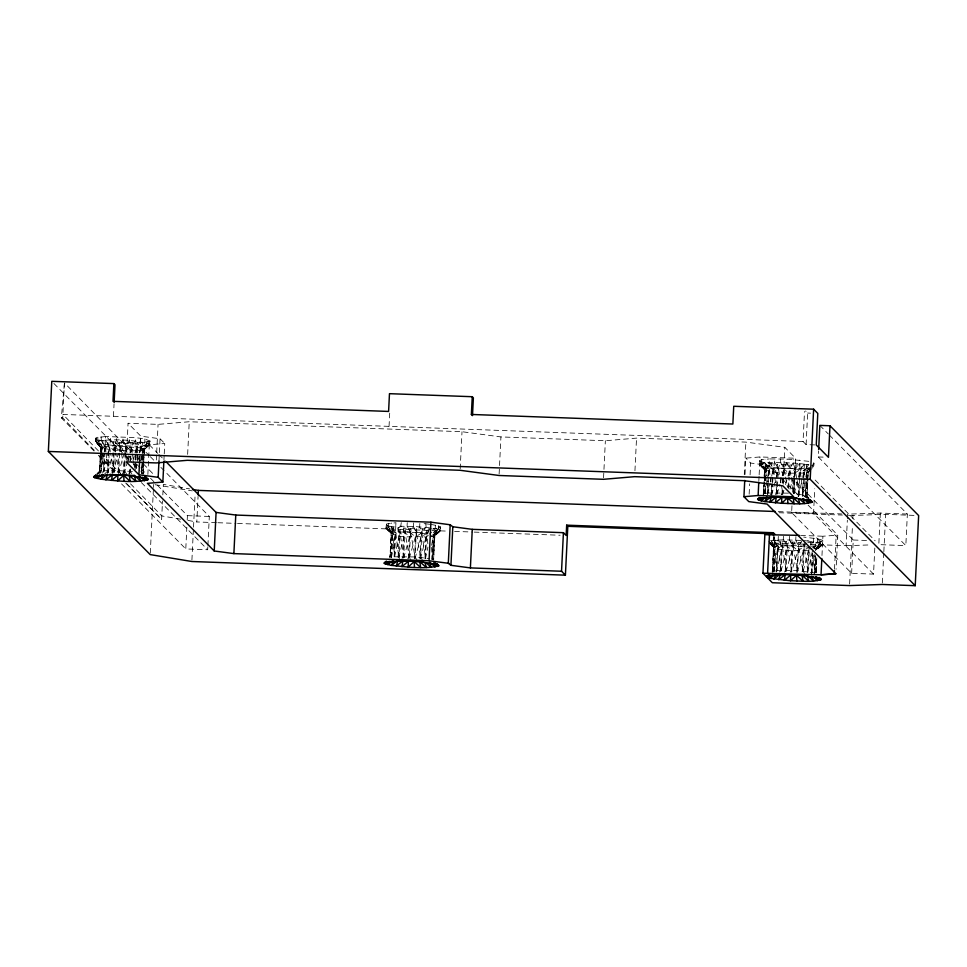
<?xml version="1.0" encoding="UTF-8"?>
<svg xmlns="http://www.w3.org/2000/svg" width="967" height="967" viewBox="0 0 967 967"><rect width="100%" height="100%" fill="white"/><g stroke="black" fill="none" stroke-linecap="round" stroke-linejoin="round"><path stroke-width="0.73" stroke-dasharray="4.83 3.63" d="M105.476 436.516L96.023 437.773L95.443 441.943L101.946 448.229L113.61 450.09L130.472 450.936L142.645 450.284L149.994 444.615L150.163 441.109L144.917 438.945L135.32 437.604L105.476 436.516L104.992 451.843M429.578 527.777L413.38 526.399L395.769 526.217L394.548 556.799L391.562 557.185L391.164 533.155L386.329 527.474L386.498 523.969L395.938 522.712L395.769 526.217L399.903 532.031L403.735 556.521L405.354 561.223M808.823 461.344L786.969 459.107L769.369 458.926L768.825 475.691M778.314 536.395L776.912 570.494L772.21 571.993L773.527 546.838L769.659 542.306M140.602 438.244L141.061 461.186M803.782 477.456L804.496 460.643M813.44 538.123L813.078 547.721L817.212 549.051L822.844 544.494L822.687 540.299L817.768 538.824L803.698 537.096M97.534 474.35L99.492 471.497L100.689 446.959L95.854 441.278L96.023 437.773M413.55 522.893L413.38 526.399L410.528 532.104L399.903 532.031L391.164 533.155L389.967 557.693L391.164 533.155L385.918 528.127L386.498 523.969M811.023 469.599L808.158 472.174L803.565 473.068L788.794 473.226L772.597 471.932L764.474 469.974L759.337 464.341L759.748 463.689L764.595 469.358L763.265 494.512L763.797 484.926M764.196 475.957L764.595 469.358L759.337 464.341L759.518 460.836L761.778 459.627L769.369 458.926M772.331 571.376L773.527 546.838L769.333 542.825M94.295 450.332L62.734 417.937L64.438 382.884L131.766 451.988M100.568 447.564L96.507 442.656L96.676 439.151L95.612 438.438M97.885 437.217L97.703 440.722L102.297 446.452L102.707 452.133M97.111 474.06L99.371 472.101L100.737 472.766L101.946 448.229L98.985 443.394L99.154 439.888L96.676 439.151M99.674 474.265C103.711 462.359 101.825 449.075 101.088 436.794M104.569 451.782L104.714 448.893L102.732 444.119L102.901 440.614L99.154 439.888M103.578 471.993L104.496 453.233M102.127 472.512L104.073 470.603L104.919 453.281M107.567 472.633L108.691 449.534L107.736 441.29L102.901 440.614M109.078 453.064L108.57 472.682M109.138 451.613L110.794 436.407M113.453 416.281L114.058 403.868M143.926 452.725L144.373 449.172L149.994 444.615L149.667 443.926C132.322 439.574 113.538 438.667 95.854 441.278L95.443 441.943L98.985 443.394L107.567 444.796L113.61 450.09L113.393 441.871L107.736 441.29M112.486 473.189L113.477 452.979M114.118 453.015L113.26 470.337L114.07 472.682M114.179 451.565L114.469 445.787L116.596 439.973L116.765 436.468M114.408 472.077L115.327 453.257M115.399 451.807L115.822 443.116L137.725 443.926L149.305 455.65M118.083 472.174L119.001 453.414M107.567 444.796L113.224 445.376L119.134 450.525L119.557 442.33L113.393 441.871M119.703 453.136L118.856 470.458L120.609 474.06M119.775 451.686L120.053 445.92L122.906 440.203L123.075 436.697M123.764 473.915L125.903 442.644L142.657 442.572L150.163 441.109M125.456 453.426L124.598 470.748L126.762 474.422M125.517 451.976L125.807 446.21L129.203 440.589L129.373 437.084M126.254 460.365L126.617 452.943M126.689 451.456L128.067 423.28L158.068 424.38L189.242 421.745L462.008 431.717L500.93 436.927L605.366 440.747L636.54 438.111L745.871 442.112L784.793 447.31L795.587 458.249L793.847 493.847M129.348 474.035L129.554 469.708M129.977 461.041L130.472 450.936L132.08 442.789M128.804 473.419L130.122 471.183L130.267 468.294M130.618 461.078L130.98 453.861M131.041 452.423L131.331 446.645L129.203 440.589M136.903 453.124L135.32 437.604M134.667 468.209L135.513 450.888L137.592 446.27L146.307 445.714L149.994 444.615M135.259 467.412L135.537 461.634M135.61 460.195L135.9 454.417M135.96 452.979L136.25 447.201L140.42 441.75M136.516 468.536L136.867 461.295M136.939 459.845L137.229 454.055M137.302 452.616L137.773 442.765M139.175 460.775L139.671 450.67L142.487 446.077L142.657 442.572M139.599 460.824L140.807 436.177L128.067 423.28M142.089 461.839L141.52 473.383L142.935 461.561M142.149 460.389L142.439 454.611M142.512 453.172L142.645 450.284L146.307 445.714L146.476 442.209M143.092 461.851L143.176 473.709L141.798 473.044L142.367 461.501M142.439 460.05L142.717 454.285M142.79 452.834L143.007 448.507L147.891 443.188L148.06 439.683M144.917 438.945L144.748 442.451L140.227 447.83L114.469 445.787L100.689 446.959L95.443 441.943M144.252 449.776L148.858 445.219L149.027 441.714M147.866 474.459L149.317 444.796L164.741 443.49L164.233 453.874M147.891 443.188L140.227 447.83L144.373 449.172L143.056 474.313L144.373 449.172L149.667 443.926L149.837 440.42M150.272 553.1L153.415 488.964M153.487 487.465L153.632 484.479M156.328 459.978L156.618 454.043M156.69 452.556L158.068 424.38M158.975 461.005L160.063 438.752L140.807 436.177M163.943 459.808L164.16 455.36M125.734 483.101L161.622 519.436L162.516 500.906M162.819 494.899L163.326 484.382L189.605 488.891M187.646 454.369L189.242 421.745M207.832 546.851L207.687 549.74L185.785 548.942L186.849 527.22M187.211 519.98L187.417 515.641L156.884 484.709M191.913 560.002L193.448 528.683M193.521 527.184L195.129 494.367M216.415 522.663L196.809 521.95L198.066 496.409M207.905 545.4L209.319 516.438L165.103 471.654M389.048 426.374L389.725 412.571M428.308 535.476L425.988 537.084C413.38 535.283 395.455 540.807 386.981 528.852L387.151 525.347L386.087 524.622M388.347 523.413L388.178 526.918L392.771 532.636L394.548 556.799L415.073 556.944L429.505 558.563M391.284 557.512L392.409 534.425L389.447 529.59L389.628 526.084L387.151 525.347M391.562 557.185L392.771 532.636L391.393 526.495L391.562 522.99M394.125 556.738L395.189 535.089L393.206 530.315L393.376 526.81L389.628 526.084M398.114 557.379L399.166 535.73L398.211 527.486L393.376 526.81M399.214 560.014L399.903 532.031L401.269 522.603M403.034 557.935L403.868 528.067L398.211 527.486M401.994 558.382L403.735 556.521L404.943 531.983L407.071 526.169L407.24 522.663M408.558 558.37L410.032 528.526L403.868 528.067M407.071 526.169L410.528 532.104L409.319 556.654L411.072 560.256M414.299 558.66L416.378 528.828L431.911 528.816M417.236 560.618L415.073 556.944L416.281 532.406L419.666 526.785L419.847 523.28M419.896 558.781L420.947 537.132L422.555 528.985M423.075 561.114L420.597 557.379L421.805 532.841L419.666 526.785M427.861 543.756L425.794 523.8L421.334 523.413M424.936 558.733L425.988 537.084L428.067 532.466L428.248 528.961M431.995 559.579L433.119 536.48L436.782 531.91L436.951 528.405L440.638 527.305L438.535 525.879L431.064 524.428M440.311 526.616L440.142 530.121L434.848 535.355L433.651 559.905L432.273 559.24L433.47 534.703L438.353 529.384L438.535 525.879M435.392 525.141L435.223 528.647L432.515 531.874M430.146 536.854L434.727 535.972L439.332 531.415L439.502 527.909M432.092 559.542L434.727 535.972L440.468 530.81L440.638 527.305M460.195 468.802L462.008 431.717M499.117 473.999L500.93 436.927M603.553 477.819L605.366 440.747M634.944 470.736L636.54 438.111M744.276 474.737L745.871 442.112M745.025 474.459L745.823 458.14L760.014 456.944L795.587 458.249M749.147 494.185L749.655 483.814M750.09 474.906L750.67 463.048L745.823 458.14M758.853 480.672L759.071 476.223M759.143 474.749L760.014 456.944M764.474 469.974L760.4 465.054L760.57 461.549L759.518 460.836M761.778 459.627L761.609 463.133L766.19 468.85L766.722 475.957M765.344 480.732L765.84 470.627L762.878 465.804L763.048 462.299L760.57 461.549M765.84 476.066L766.19 468.85L764.812 462.709L764.982 459.192M764.716 493.726L765.066 486.51M765.344 486.171L764.994 493.388L763.386 493.907M764.873 493.762L768.608 471.304L766.638 466.529L766.807 463.024L763.048 462.299M767.484 494.403L768.33 477.069M768.451 475.873L768.958 465.49L750.67 463.048M768.753 477.13L767.979 493.013L764.994 493.388L764.812 482.884M772.101 482.037L772.597 471.932L771.642 463.689L766.807 463.024M771.461 495.031L772.029 483.488M770.264 494.669L772.125 492.783L772.548 484.129M772.621 482.678L774.688 458.805M804.399 544.179L773.116 543.043L773.407 537.156M776.453 494.149L777.287 464.269L771.642 463.689M815.495 555.602L814.649 572.923L797.449 570.627L776.912 570.494L773.926 536.673L770.723 537.108M772.863 572.379L774.603 536.842M775.425 494.596L777.166 492.735L778.362 468.197L780.502 462.383L780.671 458.878M773.66 571.207L774.785 548.108L771.823 543.285L771.992 539.779L786.231 541.75L801.22 542.584M800.785 540.396L783.463 539.791L770.554 540.613L775.135 546.331L773.938 570.868L773.527 546.838L787.307 545.678L809.089 547.08L811.869 572.259L812.788 553.487M776.428 571.872L777.553 548.785L775.582 544.01L775.752 540.505M781.977 494.584L782.194 490.257M782.545 483.029L782.823 477.263M782.895 475.812L783.451 464.728L777.287 464.269M783.052 482.908L784.793 447.31M781.167 494.693L782.75 492.856L782.895 489.967M783.173 484.201L783.524 476.985M783.596 475.534L783.947 468.318L786.8 462.613L786.969 459.107M780.478 571.062L781.541 549.413L780.587 541.169M779.209 572.15L781.07 570.264L782.267 545.726L783.633 536.286M788.081 487.658L788.576 477.553M788.649 476.102L789.797 465.042L810.382 464.619M785.397 571.618L786.231 541.75M788.721 488.818L789.277 477.275M789.35 475.824L789.701 468.608L793.097 463L793.266 459.494M784.37 572.065L786.111 570.216L787.307 545.678L789.435 539.852L789.616 536.347M874.809 548.047L873.527 574.108L851.625 573.31L791.635 512.546L791.985 505.306M792.626 492.276L793.266 479.245M793.387 493.557L794.378 473.347L795.986 465.187M808.98 498.223L805.704 495.455L794.028 493.593L795.225 469.043L793.097 463L769.2 462.431L759.748 463.689L766.19 468.85C780.139 467.786 794.789 467.653 808.279 471.57L806.949 496.724L805.354 497.231L806.273 478.46M790.921 572.065L792.396 542.209M790.112 572.174L791.695 570.337L792.892 545.799L795.744 540.094L795.914 536.588M800.966 477.009L799.213 460.014M798.283 496.385L799.419 473.298L801.498 468.669L801.667 465.163M799.721 478.266L798.947 494.149L798.138 496.361M799.794 476.816L800.144 469.599L804.326 464.148L808.654 464.849L804.133 470.24L805.704 495.455L807.445 497.534M796.675 572.355L798.742 542.523M814.806 444.917L806.103 444.602L803.057 441.52L804.52 411.471M802.441 496.168L803.287 478.846M803.359 477.396L803.565 473.068L806.381 468.475L806.551 464.97M803.71 478.895L802.924 494.778L804.532 496.833M806.103 444.602L807.638 413.054L805.608 410.999M806.333 477.021L806.551 472.694L810.201 468.125C793.363 468.874 775.449 469.587 759.337 464.341M802.332 571.038L803.323 550.827L804.931 542.668M804.629 573.564L802.973 571.062L804.169 546.524L803.323 544.107M823.014 540.988L819.315 542.1L819.146 545.606L815.495 550.163L822.844 544.494L822.506 543.805L807.989 541L808.158 537.495M807.3 572.428L808.364 550.767L809.923 547.31M809.089 547.08L807.892 571.618L804.169 546.524L806.466 543.212M814.069 463.507L812.921 464.124L812.751 467.629L813.9 467.013L813.743 462.818L813.9 467.013L811.978 468.741M810.503 544.977L810.612 542.644L819.315 542.1M873.527 574.108L813.537 513.344L814.746 488.734M811.386 573.649L812.377 553.438M829.323 435.017L907.36 514.057L905.825 545.606L818.287 456.956L818.578 450.936M813.924 548.253L815.326 545.956L815.495 542.451M815.205 555.94L814.359 573.262L816.269 557.028M815.967 572.754L816.74 556.871M816.789 557.717L816.015 573.588L815.894 555.795M817.768 538.824L817.598 542.33L813.078 547.721L820.729 543.067L820.898 539.562M820.729 543.067L815.846 548.386L822.506 543.805L817.103 549.655L821.696 545.11L821.865 541.605M821.974 555.505L822.917 536.226L837.76 535.162L836.08 569.273M834.509 569.225L836.177 535.114M810.358 544.397L846.101 545.714L847.346 520.173M847.418 518.663L847.636 514.154L880.333 513.066L907.36 514.057M849.618 584.068L852.459 525.891M852.821 518.433L852.967 515.447L885.663 514.359L915.652 515.447M851.625 573.31L853.257 539.997L795.37 481.373M880.333 513.066L878.798 544.614L905.825 545.606M882.315 582.98L883.765 553.136M883.85 551.649L885.663 514.359M433.603 559.023L434.848 535.355L440.468 530.81L438.353 529.384L430.895 527.934L426.725 533.397L425.516 557.935L421.805 532.841L425.625 527.305M815.979 572.718L816.752 557.923M94.065 451.033L61.344 417.889L64.438 382.884M390.003 556.811L392.409 534.425L385.918 528.127L388.178 526.918L395.769 526.217M763.265 494.512L764.559 482.569M764.716 481.082L765.84 470.627L760.4 465.054M772.21 571.993L774.785 548.108L769.345 542.535C777.819 554.49 795.756 548.966 808.364 550.767L811.845 548.362M143.104 460.087L143.757 454.2M805.354 497.231L808.279 471.57L806.949 496.724L806.949 478.327M100.737 472.766L104.013 453.112M104.243 451.71L104.714 448.893L98.985 443.394M140.928 460.546L141.907 454.683M142.161 453.221L142.645 450.284L148.858 445.219M391.442 557.56L395.189 535.089L389.447 529.59L386.981 528.852M431.645 545.279L433.119 536.48L440.468 530.81M773.818 571.243L777.553 548.785L771.823 543.285L786.062 545.255L804.749 546.174L797.739 550.694L791.598 572.089M802.61 496.144L805.571 478.556M805.813 477.082L806.551 472.694L808.617 471.002M811.555 573.624L814.758 554.562M434.727 535.972L433.47 534.703L433.651 559.905M135.573 469.599L139.671 450.67L146.307 445.714M425.42 558.708L427.934 547.056M798.537 496.373L802.308 478.895M802.622 477.444L803.565 473.068L810.201 468.125M807.796 572.404L812.51 550.549M103.82 472.029L108.691 449.534L102.732 444.119M394.596 556.823L399.166 535.73L393.206 530.315L389.447 529.59M767.713 494.439L770.155 483.186M770.457 481.784L771.376 477.565M771.678 476.151L772.597 471.932L766.638 466.529M776.658 571.908L781.541 549.413L775.582 544.01M129.638 474.035L130.75 469.696M132.95 461.017L135.513 450.888L142.487 446.077M420.488 558.781L425.988 537.084M794.282 493.545L799.419 473.298L806.381 468.475M803.226 571.026L808.364 550.767M107.857 472.658L112.897 452.907M398.682 557.439L404.085 536.286L398.041 530.992L393.206 530.315M771.751 495.068L777.516 472.488L771.473 467.194M781.058 571.134L786.461 549.969L780.417 544.675M124.09 473.915L127.281 462.431M127.68 460.993L130.472 450.936L137.592 446.27L113.224 445.376M414.964 558.672L420.947 537.132L428.067 532.466L431.729 532.321M789.991 489.145L794.378 473.347L801.498 468.669M797.328 572.367L803.323 550.827L809.258 546.935M112.813 473.214L118.349 453.366M403.674 557.983L409.609 536.721L403.698 531.572L398.041 530.992M777.105 494.197L779.873 484.274M780.272 482.847L781.856 477.178M782.243 475.764L783.04 472.923L777.117 467.774M786.05 571.678L791.985 550.404L786.062 545.255M118.349 473.637L124.888 450.815L131.911 446.295M409.234 558.406L415.363 537.011L422.386 532.491L428.067 532.466M782.654 494.62L783.886 490.342M785.518 484.636L787.561 477.505M787.972 476.078L788.794 473.226L795.817 468.693M802.042 540.48L798.645 546.089L797.449 570.627L792.892 545.799L789.435 539.852M135.15 441.121L131.331 446.645L132.201 452.544M804.326 464.148L799.044 463.519L795.225 469.043L798.947 494.149L801.147 497.183M122.047 474.132L124.598 470.748L121.395 453.221M810.757 544.904L813.271 541.629M117.261 472.283L118.856 470.458L115.762 453.052M407.736 558.479L409.319 556.654L404.943 531.983L401.1 526.108M810.805 466.65L806.901 470.905L805.704 495.455L808.775 498.416M111.519 472.186L113.26 470.337L133.821 471.606M104.509 474.144L108.219 470.385L113.26 470.337L110.552 453.052M808.158 472.174L810.914 469.442M96.603 474.241L99.492 471.497L108.219 470.385L106.14 453.221M98.03 473.866L101.088 470.989L100.786 452.967M97.353 473.431L99.492 471.497M815.495 550.163L822.844 544.494M97.619 473.661L101.088 470.989M431.246 536.032L436.782 531.91L439.332 531.415M814.722 548.893L819.146 545.606L821.696 545.11M813.005 547.564L815.326 545.956L819.146 545.606M149.667 443.926L143.007 448.507L143.031 452.955M433.47 534.703L440.142 530.121M811.349 467.859L806.901 470.905L806.937 476.84M433.252 532.479L438.353 529.384M804.133 470.24L811.784 465.586L813.573 466.324M766.19 468.85L764.595 469.358L764.788 481.373M436.951 528.405L433.131 528.756L432.962 532.273L436.782 531.91M788.504 493.146L767.979 493.013L767.242 483.065M810.443 546.15L815.326 545.956M846.101 545.714L871.364 544.868M807.771 542.656L810.612 542.644M416.197 532.333L422.386 532.491M807.638 413.054L810.551 413.163M803.057 441.52L62.903 414.432L99.722 452.23M61.344 417.889L62.734 417.937M818.287 456.956L825.552 457.21M778.338 511.628L841.616 513.936M791.635 512.546L813.537 513.344M779.051 512.74L842.414 515.06M848.446 515.278L852.967 515.447M800.652 535.416L822.917 536.226M187.417 515.641L209.319 516.438M853.257 539.997L867.858 540.541M217.913 522.724L236.008 523.389M237.519 523.437L448.579 531.161M454.611 531.391L472.694 532.043M474.205 532.104L560.135 535.247M783.451 464.728L789.797 465.042M119.557 442.33L125.903 442.644M410.032 528.526L416.378 528.828M403.698 531.572L430.702 534.026M793.097 463L799.044 463.519M803.529 540.601L807.989 541M425.794 523.8L429.747 524.271M155.119 484.733L192.3 490.885M180.756 519.194L161.791 515.931L130.231 483.536M188.057 520.451L196.809 521.95M768.692 541.169L775.135 546.331M386.329 527.474L392.771 532.636M95.854 441.278L102.297 446.452M807.01 498.138L802.924 494.778L801.135 478.484M783.282 468.233L788.794 473.226M792.227 545.714L797.739 550.694M409.851 532.031L415.363 537.011M119.388 445.835L124.888 450.815M762.878 465.804L768.608 471.304M819.835 425.395L828.272 433.941M815.169 480.043L875.159 540.807M768.958 465.49L781.662 478.351M782.714 479.427L799.649 496.579M808.122 505.149L837.76 535.162M771.255 541.145L773.116 543.043M160.063 438.752L164.741 443.49M149.317 444.796L157.79 453.39M158.854 454.454L165.212 460.896M150.356 456.714L154.563 460.981M160.885 467.387L164.039 470.578M115.822 443.116L124.247 451.649M128.454 455.916L132.66 460.183M136.879 464.45L140.034 467.653M141.085 468.717L146.355 474.048M150.562 478.314L155.832 483.645M53.898 383.476L123.921 454.393M124.985 455.469L132.419 462.988M133.47 464.063L139.84 470.518M140.904 471.594L143.019 473.733M141.363 482.557L207.687 549.74M98.296 455.3L115.182 472.404M121.564 483.887L185.785 548.942M137.036 457.391L142.294 462.794M143.346 463.87L153.862 474.664M96.507 442.656L101.946 448.229L99.371 472.101L100.689 446.959L100.761 451.468M100.773 453.305L120.754 473.818M99.553 455.735L116.378 473.008M126.895 483.802L161.622 519.436M769.14 542.765L773.407 547.443M385.918 528.127L391.043 533.76M807.07 496.107L808.775 498.102M764.812 462.709L769.176 468.475L770.046 475.619M773.757 540.178L778.121 545.944L781.07 570.264M391.393 526.495L395.745 532.261L398.694 556.581M100.919 440.299L105.27 446.065L105.971 451.794M769.2 462.431L773.322 468.246L777.166 492.735M778.145 539.9L782.267 545.726L786.111 570.216M105.294 440.021L109.428 445.847L110.335 451.601M130.122 471.183L131.778 473.673M774.519 462.311L778.362 468.197L782.75 492.856M783.463 539.791L787.307 545.678L791.695 570.337M110.625 439.912L114.469 445.787L115.496 451.601M780.502 462.383L783.947 468.318L785.289 475.619M116.596 439.973L120.053 445.92L121.129 451.758M786.8 462.613L789.701 468.608L790.982 475.957M795.744 540.094L798.645 546.089L802.973 571.062M413.38 526.399L416.281 532.406L420.597 557.379M122.906 440.203L125.807 446.21L128.345 460.896M785.555 477.082L787.428 487.308M410.528 532.104L415.073 556.944M791.236 477.432L794.028 493.593M132.419 454.031L133.301 459.929M133.519 461.404L134.389 467.315M770.216 477.057L772.125 492.783M137.072 454.599L137.725 460.534M766.819 477.372L767.133 481.639M102.816 453.547L104.073 470.603M813.537 555.131L814.649 572.923M431.536 547.37L432.273 559.24M141.436 467.109L141.798 473.044M143.043 454.442L143.08 460.365"/><path stroke-width="1.45" d="M772.621 496.615L781.844 497.473L781.566 503.299C791.671 503.323 802.429 505.137 812.183 502.078L811.857 501.389C794.511 497.038 775.715 496.131 758.031 498.742L757.632 499.395L758.684 500.12L764.921 501.583L781.566 503.299L787.585 497.763L796.953 497.848M807.155 575.317L808.726 581.203L802.114 575.365L803.045 581.227L796.53 575.244L790.776 574.942L790.51 580.768C800.616 580.804 811.373 582.617 821.128 579.559L820.802 578.858C803.456 574.519 784.66 573.612 766.976 576.223L766.565 576.876L770.107 578.339L790.51 580.768L796.53 575.244L804.641 575.341M448.99 563.35L429.034 560.751L233.881 553.607L214.227 550.985L216.076 512.413L166.264 461.972M216.076 512.413L235.767 515.048L430.919 522.192L450.187 524.767L452.81 526.749L472.271 529.348L563.423 532.684L566.166 535.464L566.674 525.166L567.798 526.302L565.405 575.172L191.841 561.501L150.199 554.599L48.35 451.444L51.783 381.324L113.876 383.597L115 384.733L114.13 402.477M113.876 383.597L113.006 401.341L388.601 411.434L389.471 393.678L472.247 396.712L473.371 397.848L472.5 415.592L471.376 414.456L472.247 396.712M214.227 550.985L147.431 483.367L162.855 482.062L158.177 477.323L138.922 474.749L139.574 461.392M158.177 477.323L158.975 461.005M162.855 482.062L163.87 461.295M198.138 494.911L198.356 490.402L192.518 489.399M233.881 553.607L235.767 515.048M429.034 560.751L430.919 522.192M450.187 524.767L448.301 563.326L450.924 565.308L470.385 567.907L561.537 571.243L565.405 575.172M450.924 565.308L452.81 526.749M470.385 567.907L472.271 529.348M561.537 571.243L563.423 532.684M799.177 535.355L764.849 534.666L762.963 573.226L821.031 574.797L835.863 573.733L767.073 504.049L748.784 501.607L743.937 496.712L744.735 480.394M743.937 496.712L758.128 495.503L758.781 482.158M767.605 572.839L769.49 534.268M773.479 535.682L773.624 532.744L566.674 525.166M818.662 449.437L819.835 425.395L830 425.77L918.65 515.556L915.217 585.676L810.201 479.318L813.634 409.198L733.735 406.273L732.865 424.029L471.376 414.456M821.829 558.479L821.031 574.797L835.863 573.733M830 425.77L828.453 457.318L816.257 444.977L817.804 413.429L813.634 409.198M834.291 573.673L834.436 570.699M785.252 574.507L778.701 579.741L780.333 573.951L785.252 574.507L784.346 580.321L790.776 574.942M103.01 474.592L101.015 479.185L94.79 477.71L93.726 476.997L94.137 476.344C111.821 473.721 130.618 474.64 147.951 478.979L148.277 479.668C132.975 483.295 116.56 480.732 101.015 479.185L107.494 474.072L105.85 479.85L112.414 474.628L134.316 475.426L140.771 481.131L138.934 476.393M393.484 560.775L391.49 565.381L385.265 563.906L384.201 563.193L384.612 562.54C402.296 559.917 421.08 560.824 438.426 565.175L438.752 565.864C423.449 569.49 407.034 566.916 391.49 565.381L397.969 560.268L396.325 566.046L402.888 560.824L423.534 561.634M766.916 496.99L764.921 501.583L771.4 496.47L769.756 502.26L776.32 497.026L775.401 502.84L781.844 497.473M775.86 574.471L773.866 579.064L779.257 574.809M99.347 475.039L97.268 478.46L102.466 474.277M389.822 561.235L387.731 564.643L392.94 560.461M763.253 497.449L761.162 500.858L765.332 497.509M772.198 574.93L770.107 578.339L774.277 574.99M96.615 475.474L94.79 477.71L97.764 475.244M387.09 561.658L385.265 563.906L388.238 561.428M760.521 497.872L758.684 500.12L761.67 497.642M769.466 575.353L767.629 577.601L770.602 575.123M95.648 475.16L93.726 476.997L95.987 475.039M386.123 561.356L384.201 563.193L386.462 561.235M759.542 497.57L757.632 499.395L759.881 497.437M768.487 575.051L766.565 576.876L768.825 574.918M134.316 475.426L135.888 481.324L129.276 475.474L130.194 481.348L123.691 475.353L117.672 480.889L117.938 475.063L111.507 480.43L112.414 474.628L109.96 474.35M425.105 562.806L426.35 567.52L419.751 561.67L420.669 567.544L414.166 561.549L408.147 567.085L408.412 561.259L401.982 566.626L402.888 560.824L399.202 560.401M766.976 576.223L769.297 574.434M48.35 451.444L810.201 479.318M758.128 495.503L793.702 496.808L782.907 485.869L743.986 480.672L634.654 476.671L603.481 479.306L499.045 475.486L460.123 470.288L187.356 460.304L156.183 462.939L126.181 461.839L138.922 474.749M198.356 490.402L775.329 511.507M567.798 526.302L774.748 533.881M915.217 585.676L882.242 584.467L849.546 585.567L772.355 582.738L762.963 573.226M783.282 497.546L787.585 497.763L794.1 503.759L793.182 497.884L799.782 503.734L798.537 499.008M799.298 498.779L804.665 503.529L802.828 498.791M808.231 576.259L813.61 581.01L811.772 576.272M425.867 562.576L431.246 567.327L429.396 562.589M803.384 498.537L808.485 503.178L806.611 499.613M813.356 576.948L817.429 580.659L815.544 577.094M429.964 562.323L435.065 566.964L433.18 563.398M139.49 476.139L144.591 480.78L142.705 477.202M807.252 499.045L811.035 502.683L808.593 499.105M816.184 576.525L819.98 580.164L818.348 577.783M433.82 562.842L437.616 566.469L435.162 562.891M144.288 477.553L147.141 480.285L144.687 476.695M145.896 476.997L147.951 478.979M810.092 499.927L812.183 502.078L810.479 500.084M819.037 577.408L821.128 579.559L819.424 577.565M436.661 563.725L438.752 565.864L437.048 563.882M796.53 575.244L796.856 581.082M787.585 497.763L787.912 503.602M414.166 561.549L414.48 567.399M123.691 475.353L124.018 481.203"/></g></svg>
